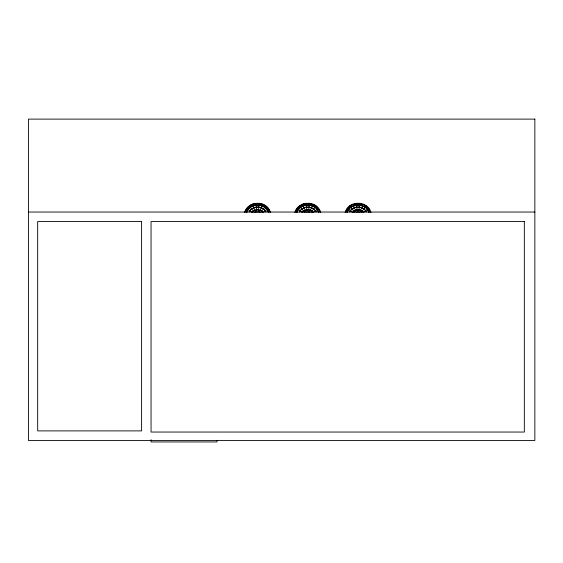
<?xml version="1.0" encoding="UTF-8"?>
<svg xmlns="http://www.w3.org/2000/svg" width="563" height="563" viewBox="0 0 563 563"><rect width="100%" height="100%" fill="white"/><g stroke="black" fill="none" stroke-linecap="round" stroke-linejoin="round"><path stroke-width="0.84" d="M258.121 212.244L259.311 203.25M308.369 212.244L309.551 203.25M358.617 212.244L359.799 203.25M244.616 212.568C247.748 200.175 267.341 200.175 270.472 212.568M245.489 211.646C249.064 201.005 266.032 201.005 269.607 211.646M245.679 211.723L248.382 207.48L251.07 205.418M246.876 212.223C250.035 202.807 265.053 202.807 268.22 212.223M259.24 212.547L262.717 204.165M294.864 212.568C297.996 200.175 317.588 200.175 320.72 212.568M295.73 211.646C299.305 201.005 316.279 201.005 319.854 211.646M295.92 211.723L298.629 207.48L301.311 205.418M297.123 212.223C300.283 202.807 315.301 202.807 318.461 212.223M309.488 212.547L312.958 204.165M345.112 212.568C348.244 200.175 367.836 200.175 370.968 212.568M345.759 211.554L347.498 208.549M345.978 211.646C349.553 201.005 366.52 201.005 370.095 211.646M346.168 211.723L348.877 207.48L351.558 205.418M347.364 212.223C350.531 202.807 365.549 202.807 368.709 212.223M359.736 212.547L363.205 204.165M245.94 209.936L249.458 206.093M249.127 211.779C252.534 205.446 262.562 205.446 265.968 211.779M249.261 211.857C252.611 205.622 262.485 205.622 265.835 211.857M252.069 212.434C254.539 208.824 260.549 208.824 263.027 212.434M260.725 212.497L265.764 205.924M296.18 209.936L298.313 207.163M299.375 211.779C302.781 205.446 312.803 205.446 316.209 211.779M299.502 211.857C302.859 205.622 312.725 205.622 316.082 211.857M302.317 212.434C304.787 208.824 310.797 208.824 313.267 212.434M310.973 212.497L316.012 205.924M349.616 211.779C353.022 205.446 363.051 205.446 366.457 211.779M349.75 211.857C353.1 205.622 362.973 205.622 366.323 211.857M352.558 212.434C355.035 208.824 361.045 208.824 363.515 212.434M361.214 212.497L366.26 205.924M268.262 208.423L262.942 212.504L260.972 210.703M318.503 208.423L313.183 212.504C310.748 208.943 304.836 208.943 302.401 212.504L297.081 208.423M349.947 206.093L352.952 204.362M368.751 208.423L363.431 212.504C360.996 208.943 355.077 208.943 352.642 212.504L347.329 208.423M250.845 205.031L254.075 203.693M252.632 204.77L257.544 203.679L262.464 204.77M270.022 211.47L268.389 212.152C265.173 202.589 249.916 202.589 246.707 212.152L245.074 211.47M302.704 204.362L304.323 203.693M302.873 204.77C308.615 202.103 315.885 204.756 319.017 210.161M320.27 211.47L318.637 212.152C315.421 202.589 300.163 202.589 296.947 212.152L295.315 211.47M353.121 204.77L358.04 203.679L362.952 204.77M370.517 211.47L368.878 212.152C365.668 202.589 350.411 202.589 347.195 212.152L345.562 211.47M255.813 203.461L259.283 203.461M306.061 203.461L309.53 203.461M356.302 203.461L359.771 203.461M28.446 212.04L534.85 212.04M259.318 210.013C256.721 209.366 253.716 210.273 252.154 212.504L246.833 208.423M363.128 204.362L364.74 205.031M312.88 204.362L314.492 205.031M261.014 203.693L264.251 205.031M364.521 205.418L368.23 208.817M315.885 206.093L319.404 209.936L320.073 211.554M264.026 205.418L266.707 207.48L269.417 211.723M368.582 208.549L369.645 209.936M349.82 205.924L354.859 212.497M299.572 205.924L304.611 212.497M267.024 207.163L269.156 209.936M249.325 205.924L254.37 212.497M369.265 210.161L369.905 211.723M352.867 204.165L356.344 212.547M302.627 204.165L306.096 212.547M252.379 204.165L255.848 212.547M356.273 203.25L357.463 212.244M306.033 203.25L307.215 212.244M255.785 203.25L256.967 212.244M217.022 440.273L217.022 441.948L151.053 441.948L151.053 439.661M534.85 119.11L28.446 119.11L28.446 440.463L534.85 440.463L534.85 119.11M141.609 221.541L37.679 221.541L37.679 430.892L141.609 430.892L141.609 221.541M524.329 221.541L151.053 221.541L151.053 432.046L524.329 432.046L524.329 221.541"/></g></svg>
